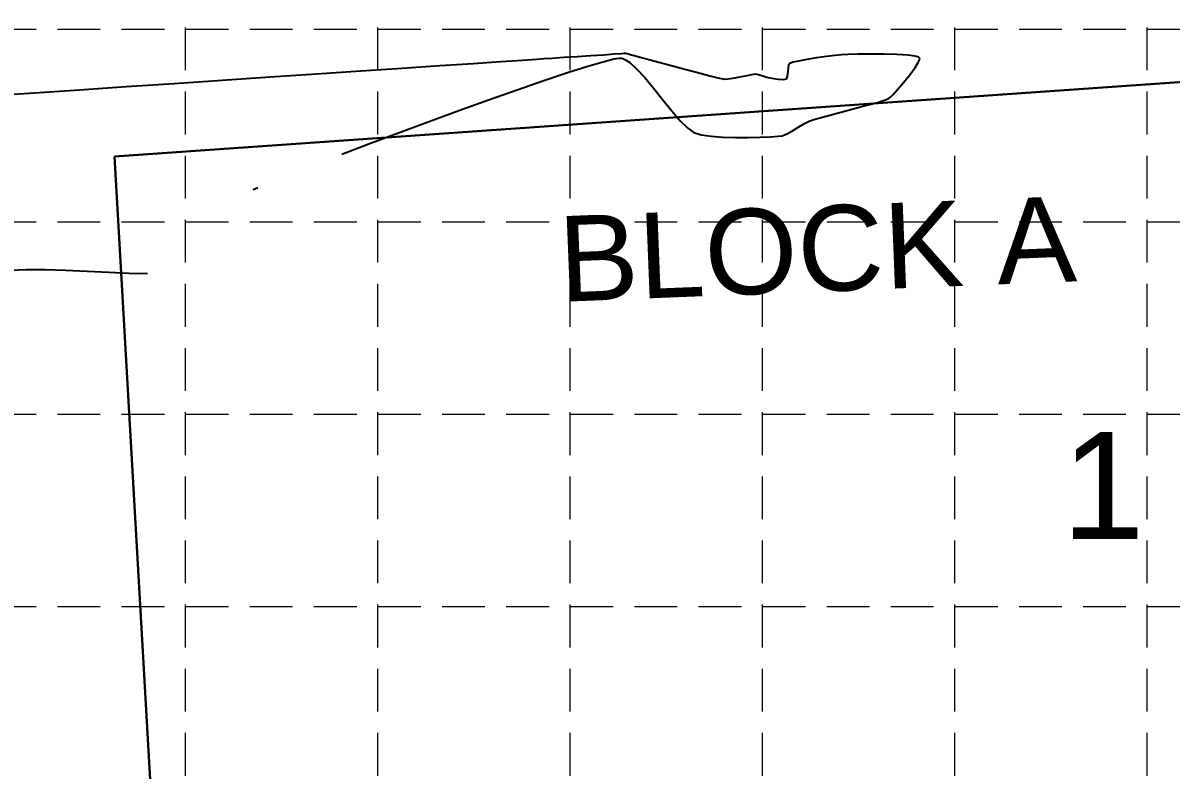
# Model space of a CAD drawing. Header units: inches. Extents: x 2547543 to 2548696, y 7125653 to 7126375.
# Drawn here: x 2547636.3 to 2547743.8, y 7126215.1 to 7126285 of the extents above; entities that cross this region are included whole.
import ezdxf
from ezdxf.enums import TextEntityAlignment as Align

# ---------------------------------------------------------------- set-up
doc = ezdxf.new("R2010")
doc.units = ezdxf.units.IN
doc.header["$MEASUREMENT"] = 0
doc.linetypes.add('HIDDEN', pattern=[0.375, 0.25, -0.125])
for name, color, linetype in [('GRID', 254, 'HIDDEN'), ('V-AREA', 6, 'Continuous'), ('V-PROP-E', 3, 'Continuous'), ('V-PROP-SUBD-IDEN-N', 7, 'Continuous'), ('V-TOPO-MINR-E', 14, 'Continuous')]:
    doc.layers.add(name, color=color, linetype=linetype)
doc.styles.get("Standard").update_dxf_attribs({"font": 'ARIAL.TTF'})

msp = doc.modelspace()

# ---------------------------------------------------------------- linework, layer by layer
at = {"layer": 'GRID', "color": 252, "linetype": 'HIDDEN', "lineweight": 0, "ltscale": 16}
for p, q in [((2547651.523132142, 7126356.547205457), (2547651.523132142, 7125726.296813901)), ((2547669.523132142, 7126356.547205457), (2547669.523132142, 7125726.296813901)), ((2547687.523132141, 7126356.547205457), (2547687.523132141, 7125726.296813901)), ((2547705.523132141, 7126356.547205457), (2547705.523132141, 7125726.296813901)), ((2547723.523132141, 7126356.547205457), (2547723.523132141, 7125726.296813901)), ((2547741.52313214, 7126356.547205457), (2547741.52313214, 7125726.296813901)), ((2547561.583313602, 7126284.376313466), (2548677.583313586, 7126284.376313466)), ((2547561.583313602, 7126266.376313466), (2548677.583313586, 7126266.376313466)), ((2547561.583313602, 7126248.376313467), (2548677.583313586, 7126248.376313467)), ((2547561.583313602, 7126230.376313467), (2548677.583313586, 7126230.376313467))]:
    msp.add_line(p, q, dxfattribs=at)
at = {"layer": 'V-AREA', "color": 7}
for p, q in [((2547757.475289223, 7126280.33927297), (2547644.915525241, 7126272.46168951)), ((2547644.915525241, 7126272.46168951), (2547649.001599421, 7126201.236389086))]:
    msp.add_line(p, q, dxfattribs=at)
at = {"layer": 'V-PROP-E', "color": 7}
for p, q in [((2547644.915525241, 7126272.461689509), (2547946.900000853, 7126293.596310151)), ((2547666.211702047, 7125901.243125121), (2547644.915525241, 7126272.461689509))]:
    msp.add_line(p, q, dxfattribs=at)
at = {"layer": 'V-TOPO-MINR-E', "color": 35, "extrusion": (0.06662550179787285, -0.9977780527302561, 0), "elevation": -6940706.576853577}
msp.add_lwpolyline([(3016819.479022105, 601), (3016818.239353519, 601)], dxfattribs=at)
at = {"layer": 'V-TOPO-MINR-E', "color": 35, "elevation": 601}
for points in [[(2547689.48306666, 7126281.889674879), (2547688.206702715, 7126281.804448487)], [(2547690.681083843, 7126281.96966633), (2547689.48306666, 7126281.889674879)], [(2547691.682957661, 7126282.036555055), (2547690.681083843, 7126281.96966633)], [(2547692.692346242, 7126282.099883465), (2547692.627088803, 7126282.099553167)], [(2547695.057709101, 7126281.479798571), (2547693.889394672, 7126281.798336544)], [(2547712.959532096, 7126281.990113256), (2547712.352894624, 7126281.931682997)], [(2547714.533200708, 7126282.037184391), (2547713.579278802, 7126282.016170283)], [(2547715.69611962, 7126282.046804951), (2547714.533200708, 7126282.037184391)], [(2547716.942857348, 7126282.038681333), (2547715.69611962, 7126282.046804951)], [(2547718.148235702, 7126282.006462909), (2547716.942857348, 7126282.038681333)], [(2547719.187076491, 7126281.943799051), (2547718.148235702, 7126282.006462909)], [(2547719.814122332, 7126281.867479629), (2547719.187076491, 7126281.943799051)], [(2547720.123331212, 7126281.792829721), (2547719.814122332, 7126281.867479629)], [(2547685.08549631, 7126281.596037558), (2547684.454968698, 7126281.553940286)], [(2547686.969788607, 7126281.721854946), (2547685.890120938, 7126281.649762039)], [(2547687.314352889, 7126280.320170929), (2547689.221630885, 7126280.9272415)], [(2547691.64325955, 7126281.596130279), (2547692.108932586, 7126281.677889791)], [(2547692.108932586, 7126281.677889791), (2547692.312490016, 7126281.688573373)], [(2547692.312490016, 7126281.688573373), (2547692.380655924, 7126281.680176961)], [(2547692.380655924, 7126281.680176961), (2547692.496705593, 7126281.646003375)], [(2547693.148760321, 7126281.255512929), (2547693.741692381, 7126280.721818556)], [(2547697.94313097, 7126280.703088976), (2547696.454696434, 7126281.101688478)], [(2547699.385787008, 7126280.32308277), (2547697.94313097, 7126280.703088976)], [(2547708.030155916, 7126281.123351169), (2547707.989494445, 7126281.017842586)], [(2547708.081083552, 7126281.175267745), (2547708.056499934, 7126281.158224934)], [(2547709.721217211, 7126281.542382158), (2547708.92016619, 7126281.393049748)], [(2547719.852171594, 7126280.801637215), (2547720.141413408, 7126281.267609561)], [(2547720.141413408, 7126281.267609561), (2547720.257653261, 7126281.532648914)], [(2547720.275621411, 7126281.657342993), (2547720.264432611, 7126281.701732515)], [(2547655.004366457, 7126279.58766636), (2547650.489243433, 7126279.286213486)], [(2547702.066827113, 7126279.685451004), (2547701.584860781, 7126279.775181076)], [(2547704.896416178, 7126280.171196525), (2547704.543226657, 7126280.124120626)], [(2547705.198103182, 7126280.112110544), (2547704.896416178, 7126280.171196525)], [(2547705.969952984, 7126279.868276878), (2547705.583834015, 7126279.993483556)], [(2547706.272804398, 7126279.789451834), (2547705.969952984, 7126279.868276878)], [(2547707.076507157, 7126279.673737465), (2547706.614238323, 7126279.73429401)], [(2547707.5165587, 7126279.651216221), (2547707.076507157, 7126279.673737465)], [(2547707.791340751, 7126279.7101643), (2547707.5165587, 7126279.651216221)], [(2547707.924700397, 7126280.420749083), (2547707.887238108, 7126279.97419198)], [(2547641.628958779, 7126278.694655238), (2547637.436407438, 7126278.414738912)], [(2547646.005339159, 7126278.986844937), (2547641.628958779, 7126278.694655238)], [(2547650.489243433, 7126279.286213486), (2547646.005339159, 7126278.986844937)], [(2547718.207500594, 7126278.729595184), (2547718.763930996, 7126279.385536341)], [(2547677.131036318, 7126276.768512304), (2547679.931210374, 7126277.775652107)], [(2547712.213484703, 7126276.43655724), (2547713.367002335, 7126276.746630363)], [(2547713.367002335, 7126276.746630363), (2547714.503855784, 7126277.049350384)], [(2547714.503855784, 7126277.049350384), (2547715.497280508, 7126277.313098554)], [(2547708.957402041, 7126275.237747868), (2547709.492884823, 7126275.559945704)], [(2547709.492884823, 7126275.559945704), (2547709.920592131, 7126275.778406723)], [(2547709.920592131, 7126275.778406723), (2547710.363515059, 7126275.920826673)], [(2547710.363515059, 7126275.920826673), (2547711.170067431, 7126276.150749761)], [(2547698.564345966, 7126275.116960159), (2547699.15048534, 7126274.708833213)], [(2547699.82427121, 7126274.512225782), (2547700.75259294, 7126274.377150661)], [(2547701.852546693, 7126274.294819756), (2547703.04122863, 7126274.25644497)], [(2547703.04122863, 7126274.25644497), (2547704.235734913, 7126274.25323821)], [(2547704.235734913, 7126274.25323821), (2547705.353161706, 7126274.276411379)], [(2547705.353161706, 7126274.276411379), (2547706.310605169, 7126274.317176382)], [(2547706.310605169, 7126274.317176382), (2547707.025161465, 7126274.366745126)], [(2547708.385106376, 7126274.88857282), (2547708.957402041, 7126275.237747868)], [(2547666.190865518, 7126272.693127169), (2547668.614634921, 7126273.615161447)], [(2547635.168232549, 7126261.831756189), (2547636.659302371, 7126261.898336073)], [(2547636.659302371, 7126261.898336073), (2547638.415142898, 7126261.894883765)], [(2547638.415142898, 7126261.894883765), (2547640.345878729, 7126261.841117428)], [(2547644.372534709, 7126261.661515311), (2547646.288704061, 7126261.575115858)], [(2547646.288704061, 7126261.575115858), (2547648.020267122, 7126261.517275023)]]:
    msp.add_lwpolyline(points, dxfattribs=at)
at = {"layer": 'V-TOPO-MINR-E', "color": 35, "extrusion": (0.0665998021583051, -0.9977797684621967, 0), "elevation": -6940784.278384874}
msp.add_lwpolyline([(3016644.880758035, 601.0000000000005), (3016644.191293411, 601.0000000000005)], dxfattribs=at)
at = {"layer": 'V-TOPO-MINR-E', "color": 35, "extrusion": (0.06651934202060995, -0.9977851357567645, 0), "elevation": -6941027.514918954}
msp.add_lwpolyline([(3016085.430101837, 601.0000000000005), (3016085.173335847, 601.0000000000005)], dxfattribs=at)
at = {"layer": 'V-TOPO-MINR-E', "color": 35, "extrusion": (0.005053831399610497, -0.999987229312547, 0), "elevation": -7113315.483036931}
msp.add_lwpolyline([(2583675.280140323, 601.0000000000009), (2583675.184798016, 601.0000000000009)], dxfattribs=at)
at = {"layer": 'V-TOPO-MINR-E', "color": 35, "extrusion": (-0.2646785095239428, -0.9643367081036499, 0), "elevation": -7546454.951454228}
msp.add_lwpolyline([(570660.2617259449, 601), (570659.9513659701, 601)], dxfattribs=at)
at = {"layer": 'V-TOPO-MINR-E', "color": 35, "extrusion": (-0.2642834422642396, -0.9644450539792117, 0), "elevation": -7546220.544592555}
msp.add_lwpolyline([(573752.4864703747, 601), (573751.6544729269, 601)], dxfattribs=at)
at = {"layer": 'V-TOPO-MINR-E', "color": 35, "extrusion": (0.1463867366666888, -0.9892274376138571, 0), "elevation": -6676562.333120679}
msp.add_lwpolyline([(3563459.30134182, 601), (3563458.379509205, 601)], dxfattribs=at)
at = {"layer": 'V-TOPO-MINR-E', "color": 35, "extrusion": (0.127695968613112, -0.9918133592566493, 0), "elevation": -6742609.025022009}
msp.add_lwpolyline([(3436852.62102046, 601), (3436851.803039683, 601)], dxfattribs=at)
at = {"layer": 'V-TOPO-MINR-E', "color": 35, "extrusion": (0.04200752711072355, -0.9991172942482989, 0), "elevation": -7012968.458794452}
msp.add_lwpolyline([(2844822.182841621, 601), (2844821.562547376, 601)], dxfattribs=at)
at = {"layer": 'V-TOPO-MINR-E', "color": 35, "extrusion": (0.4572077829070537, 0.8893599064772465, 0), "elevation": 7502666.777857495}
msp.add_lwpolyline([(992351.2396055469, 601.0000000000009), (992351.3682545363, 601.0000000000009)], dxfattribs=at)
at = {"layer": 'V-TOPO-MINR-E', "color": 35, "extrusion": (0.06661684140318429, -0.9977786309805714, 0), "elevation": -6940732.761590629}
msp.add_lwpolyline([(3016742.843636389, 601.0000000000009), (3016738.958058499, 601.0000000000009)], dxfattribs=at)
at = {"layer": 'V-TOPO-MINR-E', "color": 35, "extrusion": (0.06661684182002199, -0.997778630952741, 0), "elevation": -6940732.76033033}
msp.add_lwpolyline([(3016746.381027014, 601), (3016742.846535987, 601)], dxfattribs=at)
at = {"layer": 'V-TOPO-MINR-E', "color": 35, "extrusion": (0.06661684177177063, -0.9977786309559625, 0), "elevation": -6940732.760476219}
msp.add_lwpolyline([(3016749.487620508, 601), (3016746.380691369, 601)], dxfattribs=at)
at = {"layer": 'V-TOPO-MINR-E', "color": 35, "extrusion": (0.06661684171363225, -0.9977786309598442, 0), "elevation": -6940732.760651997}
msp.add_lwpolyline([(3016752.090108319, 601.0000000000009), (3016749.487216088, 601.0000000000009)], dxfattribs=at)
at = {"layer": 'V-TOPO-MINR-E', "color": 35, "extrusion": (0.06661684166222852, -0.9977786309632761, 0), "elevation": -6940732.760807413}
msp.add_lwpolyline([(3016754.112131044, 601), (3016752.089750745, 601)], dxfattribs=at)
at = {"layer": 'V-TOPO-MINR-E', "color": 35, "extrusion": (0.06661684220590051, -0.9977786309269778, 0), "elevation": -6940732.759163641}
msp.add_lwpolyline([(3016755.481306272, 601), (3016754.115912928, 601)], dxfattribs=at)
at = {"layer": 'V-TOPO-MINR-E', "color": 35, "extrusion": (0.06662128035628516, -0.9977783346032773, 0), "elevation": -6940719.340467967}
msp.add_lwpolyline([(3016787.792223786, 601.0000000000009), (3016786.985807571, 601.0000000000009)], dxfattribs=at)
at = {"layer": 'V-TOPO-MINR-E', "color": 35, "extrusion": (0.2807098293815493, -0.9597926816185783, 0), "elevation": -6124590.874403232}
msp.add_lwpolyline([(4445670.573170807, 601.0000000000009), (4445672.16004659, 601.0000000000009)], dxfattribs=at)
at = {"layer": 'V-TOPO-MINR-E', "color": 35, "extrusion": (0.2413135502029036, -0.970447201288391, 0), "elevation": -6300887.515300367}
msp.add_lwpolyline([(4192067.610734423, 601.0000000000009), (4192068.536654864, 601.0000000000009)], dxfattribs=at)
at = {"layer": 'V-TOPO-MINR-E', "color": 35, "extrusion": (-0.4199341750592784, -0.907554565090873, 0), "elevation": -7537352.586862443}
msp.add_lwpolyline([(-680399.2484215787, 601.0000000000009), (-680398.976036211, 601.0000000000009)], dxfattribs=at)
at = {"layer": 'V-TOPO-MINR-E', "color": 35, "extrusion": (-0.5634375835188854, -0.8261586345723193, 0), "elevation": -7322904.86291801}
msp.add_lwpolyline([(-1910416.487032286, 601), (-1910415.996993054, 601)], dxfattribs=at)
at = {"layer": 'V-TOPO-MINR-E', "color": 35, "extrusion": (0.7342441571488181, 0.6788854967465588, 0), "elevation": 6708557.871829461}
msp.add_lwpolyline([(3502837.650810606, 601.0000000000009), (3502836.466168258, 601.0000000000009)], dxfattribs=at)
at = {"layer": 'V-TOPO-MINR-E', "color": 35, "extrusion": (-0.2612605595613892, -0.9652683150387098, 0), "elevation": -7544385.952865595}
msp.add_lwpolyline([(597394.4758360367, 601), (597393.0285831729, 601)], dxfattribs=at)
at = {"layer": 'V-TOPO-MINR-E', "color": 35, "extrusion": (0.9973744577297642, -0.07241678719923099, 0), "elevation": 2024956.47710045}
msp.add_lwpolyline([(7292067.26440386, 601.0000000000005), (7292066.892903675, 601.0000000000005)], dxfattribs=at)
at = {"layer": 'V-TOPO-MINR-E', "color": 35, "extrusion": (0.9863021788433279, -0.1649485132061036, 0), "elevation": 1337340.482512912}
msp.add_lwpolyline([(7448907.139898412, 601.0000000000009), (7448906.910183105, 601.0000000000009)], dxfattribs=at)
at = {"layer": 'V-TOPO-MINR-E', "color": 35, "extrusion": (0.7979228825862615, -0.6027595486138989, 0), "elevation": -2262559.457796725}
msp.add_lwpolyline([(7221878.162026896, 601), (7221878.118321212, 601)], dxfattribs=at)
at = {"layer": 'V-TOPO-MINR-E', "color": 35, "extrusion": (0.3778204730548102, -0.9258788744434335, 0), "elevation": -5635496.921123775}
msp.add_lwpolyline([(5051324.119166655, 601), (5051324.015285325, 601)], dxfattribs=at)
at = {"layer": 'V-TOPO-MINR-E', "color": 35, "extrusion": (0.2700069111658441, -0.962858384147264, 0), "elevation": -6173700.799692802}
msp.add_lwpolyline([(4377227.616613013, 601.0000000000009), (4377227.357670936, 601.0000000000009)], dxfattribs=at)
at = {"layer": 'V-TOPO-MINR-E', "color": 35, "extrusion": (0.2149193768825406, -0.9766317941990321, 0), "elevation": -6412200.969261147}
msp.add_lwpolyline([(4019749.490282679, 601.0000000000009), (4019748.984896144, 601.0000000000009)], dxfattribs=at)
at = {"layer": 'V-TOPO-MINR-E', "color": 35, "extrusion": (0.1628018515191039, -0.9866587845562171, 0), "elevation": -6616436.425264803}
msp.add_lwpolyline([(3673892.927259761, 601), (3673892.006484463, 601)], dxfattribs=at)
at = {"layer": 'V-TOPO-MINR-E', "color": 35, "extrusion": (0.8064606133565653, -0.5912878141011809, 0), "elevation": -2159047.283228279}
msp.add_lwpolyline([(7253499.629668476, 601.0000000000009), (7253500.488572191, 601.0000000000009)], dxfattribs=at)
at = {"layer": 'V-TOPO-MINR-E', "color": 35, "extrusion": (0.7707060280048768, 0.6371908806605335, 0), "elevation": 6504345.078830381}
msp.add_lwpolyline([(3868884.145815599, 601.0000000000009), (3868884.187696532, 601.0000000000009)], dxfattribs=at)
at = {"layer": 'V-TOPO-MINR-E', "color": 35, "extrusion": (0.9897768369497747, -0.1426247280021921, 0), "elevation": 1505290.532791813}
msp.add_lwpolyline([(7416796.303372308, 601.0000000000009), (7416796.429354319, 601.0000000000009)], dxfattribs=at)
at = {"layer": 'V-TOPO-MINR-E', "color": 35, "extrusion": (0.06661684147393244, -0.9977786309758477, 0), "elevation": -6940732.761376718}
msp.add_lwpolyline([(3016730.44003436, 601), (3016725.960046022, 601)], dxfattribs=at)
at = {"layer": 'V-TOPO-MINR-E', "color": 35, "extrusion": (0.0666168415860823, -0.9977786309683602, 0), "elevation": -6940732.761037643}
msp.add_lwpolyline([(3016734.799141041, 601.0000000000009), (3016730.440814496, 601.0000000000009)], dxfattribs=at)
at = {"layer": 'V-TOPO-MINR-E', "color": 35, "extrusion": (0.06661684172293891, -0.9977786309592229, 0), "elevation": -6940732.760623865}
msp.add_lwpolyline([(3016738.960282771, 601.0000000000009), (3016734.800093041, 601.0000000000009)], dxfattribs=at)
at = {"layer": 'V-TOPO-MINR-E', "color": 35, "extrusion": (0.3168735650321912, -0.9484677874254822, 0), "elevation": -5951752.56595999}
msp.add_lwpolyline([(4674526.852473749, 601), (4674529.200567563, 601)], dxfattribs=at)
at = {"layer": 'V-TOPO-MINR-E', "color": 35, "extrusion": (0.767734594489055, 0.6407679708168367, 0), "elevation": 6522245.119340818}
msp.add_lwpolyline([(3838610.507936175, 601.0000000000009), (3838609.188607194, 601.0000000000009)], dxfattribs=at)
at = {"layer": 'V-TOPO-MINR-E', "color": 35, "extrusion": (0.2479008770875276, 0.9687854020056427, 0), "elevation": 7535413.259894601}
msp.add_lwpolyline([(-701564.1314236382, 601.0000000000009), (-701562.8311853872, 601.0000000000009)], dxfattribs=at)
at = {"layer": 'V-TOPO-MINR-E', "color": 35, "extrusion": (-0.2334808285323296, -0.9723614053981458, 0), "elevation": -7524158.89434188}
msp.add_lwpolyline([(813436.9873278514, 601.0000000000009), (813436.0212035992, 601.0000000000009)], dxfattribs=at)
at = {"layer": 'V-TOPO-MINR-E', "color": 35, "extrusion": (0.08289444946524516, -0.996558332586635, 0), "elevation": -6890563.040647965}
msp.add_lwpolyline([(3129663.260290499, 601.0000000000009), (3129662.754905573, 601.0000000000009)], dxfattribs=at)
at = {"layer": 'V-TOPO-MINR-E', "color": 35, "extrusion": (0.1788183201566624, -0.9838821110155167, 0), "elevation": -6555843.24791616}
msp.add_lwpolyline([(3780949.036381788, 601.0000000000009), (3780948.353086552, 601.0000000000009)], dxfattribs=at)
at = {"layer": 'V-TOPO-MINR-E', "color": 35, "extrusion": (0.20830722009419, -0.978063444801323, 0), "elevation": -6439248.838126708}
msp.add_lwpolyline([(3976271.674203741, 601.0000000000005), (3976270.955008999, 601.0000000000005)], dxfattribs=at)
at = {"layer": 'V-TOPO-MINR-E', "color": 35, "extrusion": (0.204567978008929, -0.9788523598445981, 0), "elevation": -6454397.349437093}
msp.add_lwpolyline([(3951635.320040793, 601), (3951634.710087786, 601)], dxfattribs=at)
at = {"layer": 'V-TOPO-MINR-E', "color": 35, "extrusion": (0.2939513366202784, 0.9558203867354745, 0), "elevation": 7560345.161039687}
msp.add_lwpolyline([(-340369.4072135165, 601.0000000000009), (-340369.0036535601, 601.0000000000009)], dxfattribs=at)
at = {"layer": 'V-TOPO-MINR-E', "color": 35, "extrusion": (-0.1594799570072522, -0.9872011665881302, 0), "elevation": -7441379.808434221}
msp.add_lwpolyline([(1378600.156053507, 601), (1378599.81019297, 601)], dxfattribs=at)
at = {"layer": 'V-TOPO-MINR-E', "color": 35, "extrusion": (0.939922220116216, -0.3413886643282165, 0), "elevation": -38183.94843788026}
msp.add_lwpolyline([(7567907.487234937, 601), (7567907.206331181, 601)], dxfattribs=at)
at = {"layer": 'V-TOPO-MINR-E', "color": 35, "extrusion": (0.7800064409886588, -0.6257714854611114, 0), "elevation": -2472185.391204132}
msp.add_lwpolyline([(7152833.576445293, 601), (7152834.503910529, 601)], dxfattribs=at)
at = {"layer": 'V-TOPO-MINR-E', "color": 35, "extrusion": (0.3329710741274133, -0.9429370412675687, 0), "elevation": -5871327.557796257}
msp.add_lwpolyline([(4775146.141921468, 601), (4775148.97725326, 601)], dxfattribs=at)
at = {"layer": 'V-TOPO-MINR-E', "color": 35, "extrusion": (0.3261090950500806, -0.9453321416970956, 0), "elevation": -5905877.8557483}
msp.add_lwpolyline([(4732350.55748013, 601), (4732353.18355375, 601)], dxfattribs=at)
at = {"layer": 'V-TOPO-MINR-E', "color": 35, "extrusion": (0.7804541152152233, 0.6252130629182525, 0), "elevation": 6443801.972672638}
msp.add_lwpolyline([(3968881.207167189, 601), (3968879.838782007, 601)], dxfattribs=at)
at = {"layer": 'V-TOPO-MINR-E', "color": 35, "extrusion": (0.7472084384822315, -0.6645897602739191, 0), "elevation": -2832375.329027525}
msp.add_lwpolyline([(7018002.378444517, 601), (7018003.034498276, 601)], dxfattribs=at)
at = {"layer": 'V-TOPO-MINR-E', "color": 35, "extrusion": (0.06661684162458414, -0.9977786309657894, 0), "elevation": -6940732.760921231}
msp.add_lwpolyline([(3016708.354023162, 601), (3016704.412851206, 601)], dxfattribs=at)
at = {"layer": 'V-TOPO-MINR-E', "color": 35, "extrusion": (0.7784168722893814, 0.6277476984706651, 0), "elevation": 6456674.213511674}
msp.add_lwpolyline([(3947904.398321157, 601.0000000000009), (3947903.068675306, 601.0000000000009)], dxfattribs=at)
at = {"layer": 'V-TOPO-MINR-E', "color": 35, "extrusion": (0.2580316081865773, -0.9661364754405294, 0), "elevation": -6227565.319323688}
msp.add_lwpolyline([(4300245.666450147, 601), (4300246.415031197, 601)], dxfattribs=at)
at = {"layer": 'V-TOPO-MINR-E', "color": 35, "extrusion": (0.2685116754900764, -0.963276429757062, 0), "elevation": -6180483.602641547}
msp.add_lwpolyline([(4367643.698140997, 601), (4367644.036853376, 601)], dxfattribs=at)
at = {"layer": 'V-TOPO-MINR-E', "color": 35, "extrusion": (0.3233840372489111, -0.9462678079976063, 0), "elevation": -5919476.218423626}
msp.add_lwpolyline([(4715346.572066469, 601), (4715346.812588264, 601)], dxfattribs=at)
at = {"layer": 'V-TOPO-MINR-E', "color": 35, "extrusion": (-0.3402904950079595, 0.9403203597749217, 0), "elevation": 5834020.18490304}
msp.add_lwpolyline([(-4820674.511477944, 601.0000000000005), (-4820674.822063722, 601.0000000000005)], dxfattribs=at)
at = {"layer": 'V-TOPO-MINR-E', "color": 35, "extrusion": (0.3839615737419317, -0.9233490726099307, 0), "elevation": -5601816.525669604}
msp.add_lwpolyline([(5088649.022154124, 601), (5088649.329324694, 601)], dxfattribs=at)
at = {"layer": 'V-TOPO-MINR-E', "color": 35, "extrusion": (-0.4926453108446396, 0.8702301981101257, 0), "elevation": 4946381.221636401}
msp.add_lwpolyline([(-5727827.964799968, 601.0000000000009), (-5727828.197295484, 601.0000000000009)], dxfattribs=at)
at = {"layer": 'V-TOPO-MINR-E', "color": 35, "extrusion": (0.7183234116925881, -0.6957093331372813, 0), "elevation": -3127732.960024752}
msp.add_lwpolyline([(6891443.214470044, 601), (6891443.529414684, 601)], dxfattribs=at)
at = {"layer": 'V-TOPO-MINR-E', "color": 35, "extrusion": (0.3430982164426158, -0.9392995336280626, 0), "elevation": -5819604.965437903}
msp.add_lwpolyline([(4838041.742776219, 601), (4838044.790170314, 601)], dxfattribs=at)
at = {"layer": 'V-TOPO-MINR-E', "color": 35, "extrusion": (0.7595239292295184, 0.6504793624149452, 0), "elevation": 6570532.845556176}
msp.add_lwpolyline([(3755353.334181744, 601), (3755352.13071044, 601)], dxfattribs=at)
at = {"layer": 'V-TOPO-MINR-E', "color": 35, "extrusion": (0.2641833293017961, -0.9644724819915904, 0), "elevation": -6200034.427463309}
msp.add_lwpolyline([(4339840.674621694, 601), (4339841.756474512, 601)], dxfattribs=at)
at = {"layer": 'V-TOPO-MINR-E', "color": 35, "extrusion": (0.3473066244371652, -0.9377516241639158, 0), "elevation": -5797852.483042648}
msp.add_lwpolyline([(4864085.399257686, 601), (4864088.449388112, 601)], dxfattribs=at)
at = {"layer": 'V-TOPO-MINR-E', "color": 35, "extrusion": (0.7096765165514433, 0.7045276728812072, 0), "elevation": 6828699.866831354}
msp.add_lwpolyline([(3262426.953803173, 601.0000000000009), (3262425.960250058, 601.0000000000009)], dxfattribs=at)
at = {"layer": 'V-TOPO-MINR-E', "color": 35, "extrusion": (-0.3513642280876615, 0.9362388473142749, 0), "elevation": 5776734.578900525}
msp.add_lwpolyline([(-4889143.955037227, 601.0000000000009), (-4889146.939020205, 601.0000000000009)], dxfattribs=at)
at = {"layer": 'V-TOPO-MINR-E', "color": 35, "extrusion": (-0.2801136448371161, -0.9599668462900508, 0), "elevation": -7554632.753026042}
msp.add_lwpolyline([(449539.9359854239, 601), (449540.6378699448, 601)], dxfattribs=at)
at = {"layer": 'V-TOPO-MINR-E', "color": 35, "extrusion": (-0.07464063139830932, -0.9972104974098808, 0), "elevation": -7296557.609105187}
msp.add_lwpolyline([(2008684.315716616, 601), (2008685.418747275, 601)], dxfattribs=at)
at = {"layer": 'V-TOPO-MINR-E', "color": 35, "extrusion": (0.1265183420122237, -0.9919642680734413, 0), "elevation": -6746677.867542531}
msp.add_lwpolyline([(3428838.752084658, 601.0000000000009), (3428839.143999271, 601.0000000000009)], dxfattribs=at)
at = {"layer": 'V-TOPO-MINR-E', "color": 35, "extrusion": (-0.3707197746782832, 0.9287447704630606, 0), "elevation": 5674004.578613617}
msp.add_lwpolyline([(-5008020.783271732, 601.0000000000009), (-5008021.249528639, 601.0000000000009)], dxfattribs=at)
at = {"layer": 'V-TOPO-MINR-E', "color": 35, "extrusion": (0.4861673272788817, -0.8738657390506329, 0), "elevation": -4988794.895907494}
msp.add_lwpolyline([(5690916.471046293, 601.0000000000009), (5690917.086868536, 601.0000000000009)], dxfattribs=at)
at = {"layer": 'V-TOPO-MINR-E', "color": 35, "extrusion": (0.3854384570441045, -0.92273354541355, 0), "elevation": -5593682.498155203}
msp.add_lwpolyline([(5097547.686008526, 601.0000000000005), (5097548.152411278, 601.0000000000005)], dxfattribs=at)
at = {"layer": 'V-TOPO-MINR-E', "color": 35, "extrusion": (-0.04181479858484281, -0.9991253788285578, 0), "elevation": -7226558.129567483}
msp.add_lwpolyline([(2247428.922145826, 601.0000000000009), (2247430.939666129, 601.0000000000009)], dxfattribs=at)
at = {"layer": 'V-TOPO-MINR-E', "color": 35, "extrusion": (-0.04730879742263559, -0.9988803119925952, 0), "elevation": -7238808.463320451}
msp.add_lwpolyline([(2207654.92320398, 601.0000000000009), (2207656.936358328, 601.0000000000009)], dxfattribs=at)

# ---------------------------------------------------------------- texts
at = {"layer": 'V-PROP-SUBD-IDEN-N'}
msp.add_text('BLOCK A', height=8, rotation=2.277929676360941, dxfattribs=at).set_placement((2547710.683502989, 7126263.837362937), align=Align.MIDDLE)
msp.add_text('1', height=10, dxfattribs=at).set_placement((2547733.558514253, 7126236.692035124))

doc.saveas('drawing.dxf')
